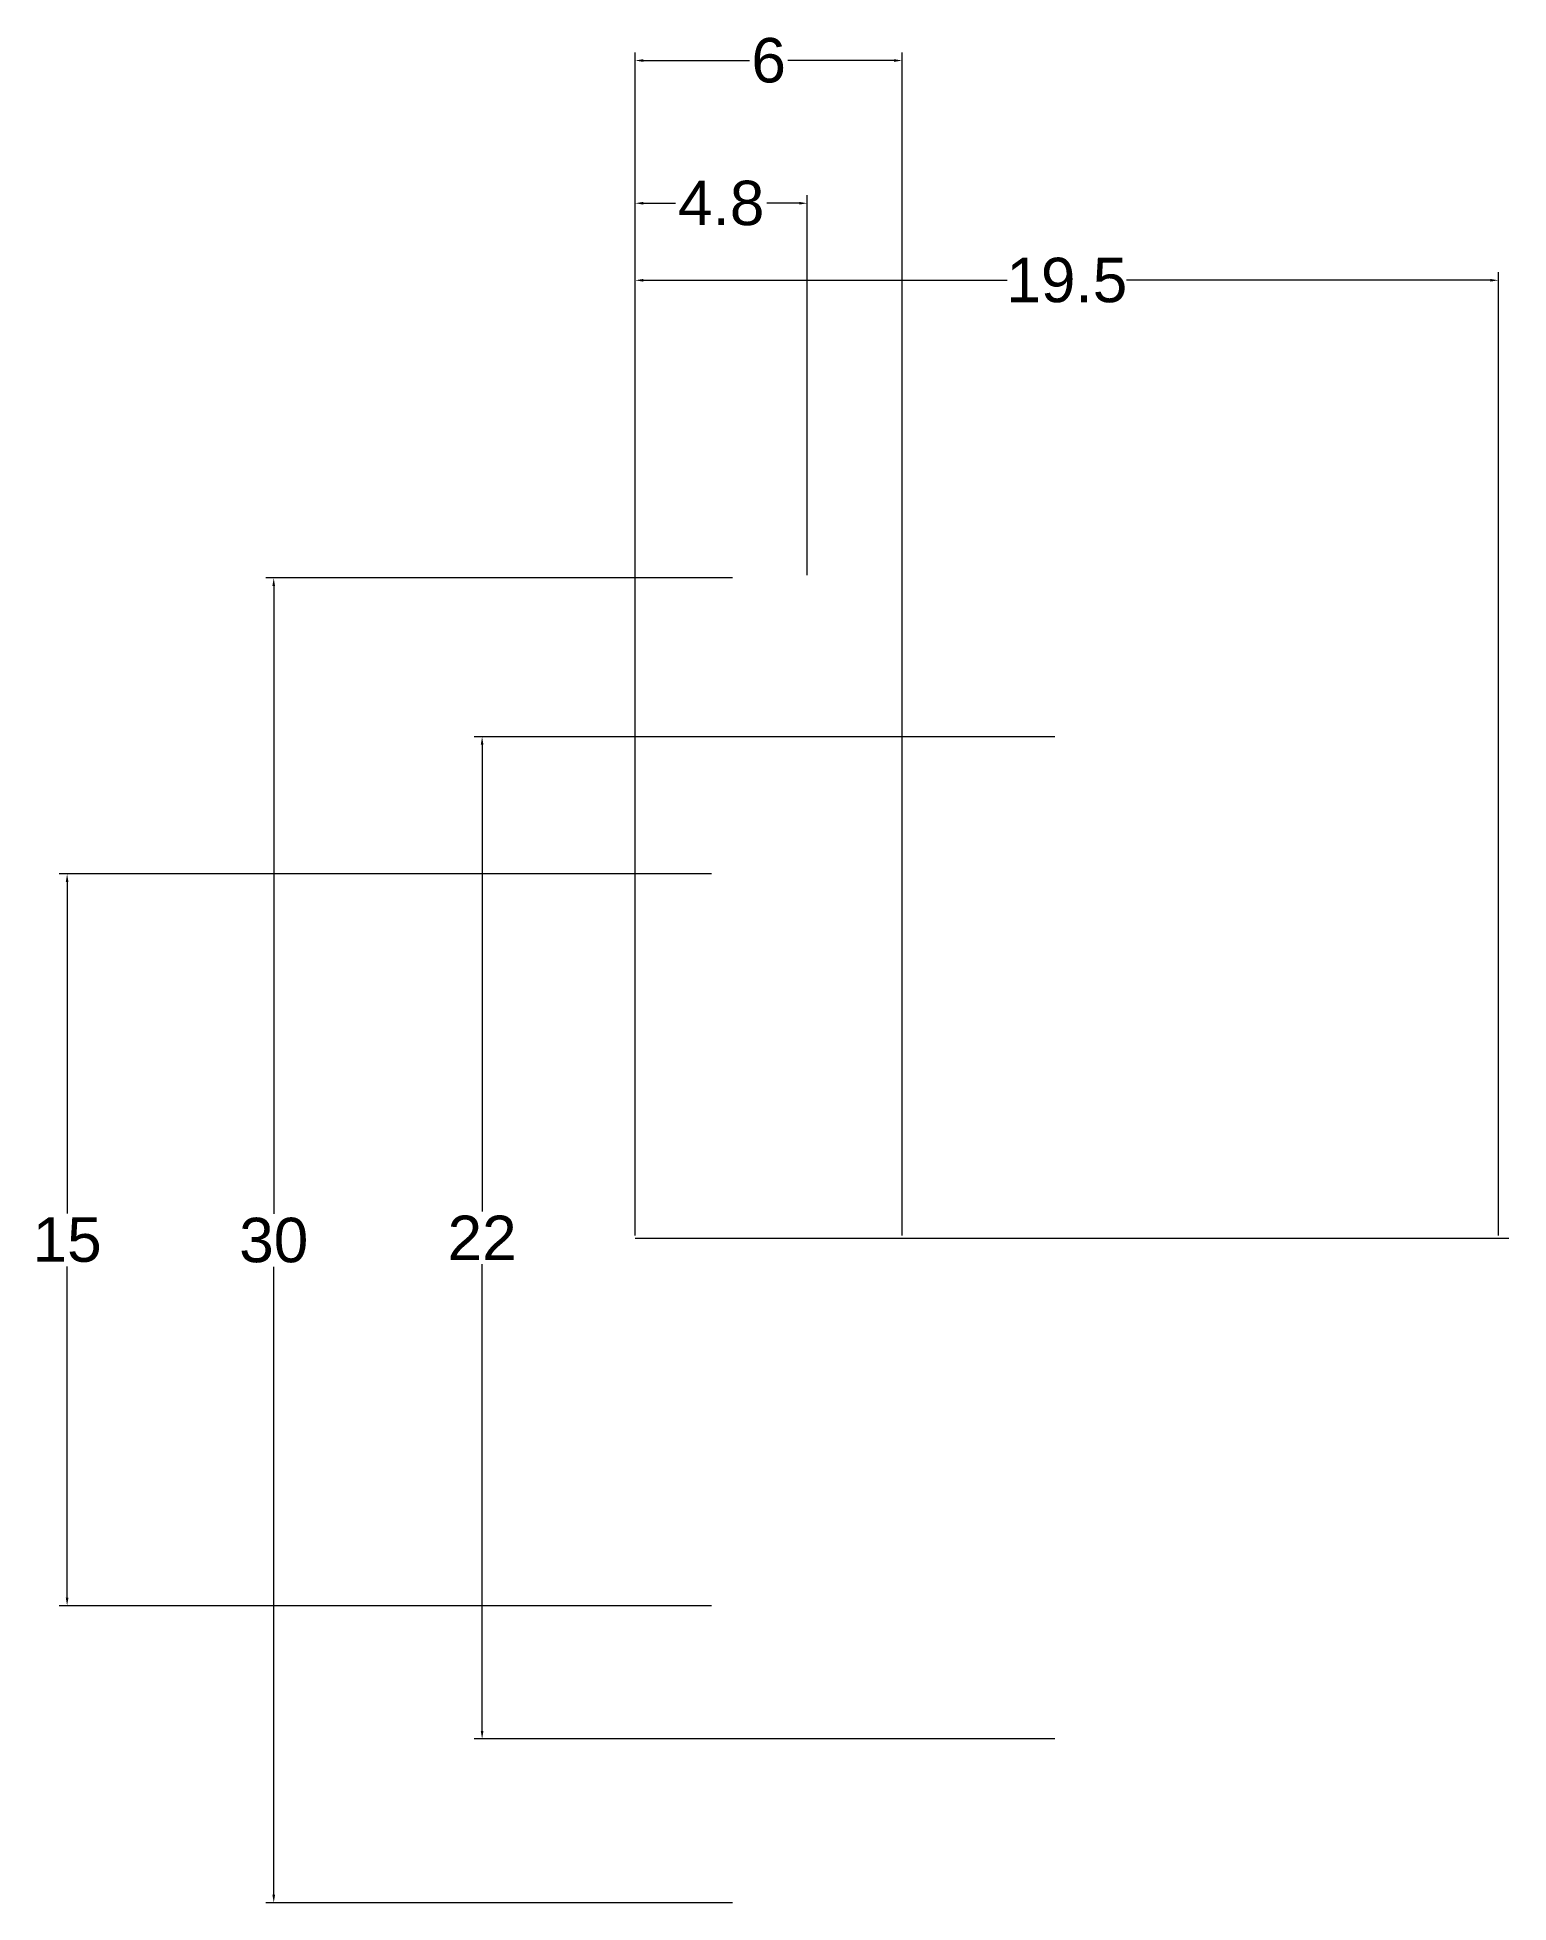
# Model space of a CAD drawing. Header units: inches. Extents: x 11.9 to 104.2, y 53 to 147.3.
# Drawn here: x 11.91 to 44.99, y 105.3 to 147.26 of the extents above; entities that cross this region are included whole.
import ezdxf

# ---------------------------------------------------------------- set-up
doc = ezdxf.new("R2010")
doc.units = ezdxf.units.IN
doc.header["$MEASUREMENT"] = 0
doc.styles.get("Standard").update_dxf_attribs({"font": 'Arial.ttf'})
doc.dimstyles.get("Standard").update_dxf_attribs({"dimtxt": 0.18, "dimasz": 0.18, "dimexe": 0.18, "dimexo": 0.0625, "dimgap": 0.09, "dimtad": 0, "dimtih": 1, "dimtoh": 1, "dimdec": 4, "dimzin": 0, "dimdsep": 46, "dimtxsty": 'Standard', "dimcen": 0.09, "dimadec": 0, "dimazin": 0, "dimtfac": 1, "dimtdec": 4, "dimtofl": 0, "dimtmove": 0, "dimatfit": 3, "dimfxl": 1, "dimtolj": 1, "dimtzin": 0, "dimarcsym": 0})

# ---------------------------------------------------------------- blocks, each defined once
blk = doc.blocks.new('*D10')
at = {"color": 0, "lineweight": -2, "transparency": 16777216}
for p, q in [((25.354, 120.312), (25.354, 141.973)), ((44.762, 120.312), (44.762, 141.973)), ((25.534, 141.793), (33.713, 141.793)), ((44.582, 141.793), (36.403, 141.793))]:
    blk.add_line(p, q, dxfattribs=at)
at = {"color": 0, "transparency": 16777216}
for points in [[(25.534, 141.823), (25.534, 141.763), (25.354, 141.793)], [(44.582, 141.823), (44.582, 141.763), (44.762, 141.793)]]:
    blk.add_solid(points, dxfattribs=at)
at = {"layer": 'Defpoints', "color": 0, "transparency": 16777216}
for p in [(44.762, 141.793), (25.354, 120.25), (44.762, 120.25)]:
    blk.add_point(p, dxfattribs=at)
at = {"color": 0, "transparency": 16777216, "insert": (35.058, 141.793), "char_height": 0.18, "attachment_point": 5}
blk.add_mtext('\\A1;{\\H5.55556x;19.5}', dxfattribs=at)
blk = doc.blocks.new('*D11')
at = {"color": 0, "lineweight": -2, "transparency": 16777216}
for p, q in [((34.789, 131.526), (21.731, 131.526)), ((21.911, 131.346), (21.911, 120.845)), ((21.911, 109.165), (21.911, 119.665)), ((34.789, 108.985), (21.731, 108.985))]:
    blk.add_line(p, q, dxfattribs=at)
at = {"color": 0, "transparency": 16777216}
for points in [[(21.881, 131.346), (21.941, 131.346), (21.911, 131.526)], [(21.881, 109.165), (21.941, 109.165), (21.911, 108.985)]]:
    blk.add_solid(points, dxfattribs=at)
at = {"layer": 'Defpoints', "color": 0, "transparency": 16777216}
for p in [(21.911, 131.526), (34.851, 131.526), (34.851, 108.985)]:
    blk.add_point(p, dxfattribs=at)
at = {"color": 0, "transparency": 16777216, "insert": (21.911, 120.255), "char_height": 0.18, "attachment_point": 5}
blk.add_mtext('\\A1;{\\H5.55556x;22}', dxfattribs=at)
blk = doc.blocks.new('*D12')
at = {"color": 0, "lineweight": -2, "transparency": 16777216}
for p, q in [((27.538, 135.097), (17.046, 135.097)), ((17.226, 134.917), (17.226, 120.796)), ((17.226, 105.482), (17.226, 119.603)), ((27.538, 105.302), (17.046, 105.302))]:
    blk.add_line(p, q, dxfattribs=at)
at = {"color": 0, "transparency": 16777216}
for points in [[(17.196, 134.917), (17.256, 134.917), (17.226, 135.097)], [(17.196, 105.482), (17.256, 105.482), (17.226, 105.302)]]:
    blk.add_solid(points, dxfattribs=at)
at = {"layer": 'Defpoints', "color": 0, "transparency": 16777216}
for p in [(17.226, 135.097), (27.6, 135.097), (27.6, 105.302)]:
    blk.add_point(p, dxfattribs=at)
at = {"color": 0, "transparency": 16777216, "insert": (17.226, 120.2), "char_height": 0.18, "attachment_point": 5}
blk.add_mtext('\\A1;{\\H5.55556x;30}', dxfattribs=at)
blk = doc.blocks.new('*D13')
at = {"color": 0, "lineweight": -2, "transparency": 16777216}
for p, q in [((25.354, 135.16), (25.354, 143.706)), ((25.534, 143.526), (26.262, 143.526)), ((29.04, 143.526), (28.311, 143.526)), ((29.22, 135.16), (29.22, 143.706))]:
    blk.add_line(p, q, dxfattribs=at)
at = {"color": 0, "transparency": 16777216}
for points in [[(25.534, 143.556), (25.534, 143.496), (25.354, 143.526)], [(29.04, 143.556), (29.04, 143.496), (29.22, 143.526)]]:
    blk.add_solid(points, dxfattribs=at)
at = {"layer": 'Defpoints', "color": 0, "transparency": 16777216}
for p in [(29.22, 143.526), (25.354, 135.097), (29.22, 135.097)]:
    blk.add_point(p, dxfattribs=at)
at = {"color": 0, "transparency": 16777216, "insert": (27.287, 143.526), "char_height": 0.18, "attachment_point": 5}
blk.add_mtext('\\A1;{\\H5.55556x;4.8}', dxfattribs=at)
blk = doc.blocks.new('*D14')
at = {"color": 0, "lineweight": -2, "transparency": 16777216}
for p, q in [((25.354, 120.312), (25.354, 146.916)), ((31.354, 120.312), (31.354, 146.916)), ((25.534, 146.736), (27.923, 146.736)), ((31.174, 146.736), (28.785, 146.736))]:
    blk.add_line(p, q, dxfattribs=at)
at = {"color": 0, "transparency": 16777216}
for points in [[(25.534, 146.766), (25.534, 146.706), (25.354, 146.736)], [(31.174, 146.766), (31.174, 146.706), (31.354, 146.736)]]:
    blk.add_solid(points, dxfattribs=at)
at = {"layer": 'Defpoints', "color": 0, "transparency": 16777216}
for p in [(31.354, 146.736), (25.354, 120.25), (31.354, 120.25)]:
    blk.add_point(p, dxfattribs=at)
at = {"color": 0, "transparency": 16777216, "insert": (28.354, 146.736), "char_height": 0.18, "attachment_point": 5}
blk.add_mtext('\\A1;{\\H5.55556x;6}', dxfattribs=at)
blk = doc.blocks.new('*D15')
at = {"color": 0, "lineweight": -2, "transparency": 16777216}
for p, q in [((27.066, 128.44), (12.4, 128.44)), ((12.58, 128.26), (12.58, 120.807)), ((12.58, 112.16), (12.58, 119.613)), ((27.066, 111.98), (12.4, 111.98))]:
    blk.add_line(p, q, dxfattribs=at)
at = {"color": 0, "transparency": 16777216}
for points in [[(12.55, 128.26), (12.61, 128.26), (12.58, 128.44)], [(12.55, 112.16), (12.61, 112.16), (12.58, 111.98)]]:
    blk.add_solid(points, dxfattribs=at)
at = {"layer": 'Defpoints', "color": 0, "transparency": 16777216}
for p in [(27.128, 128.44), (12.58, 111.98), (27.128, 111.98)]:
    blk.add_point(p, dxfattribs=at)
at = {"color": 0, "transparency": 16777216, "insert": (12.58, 120.21), "char_height": 0.18, "attachment_point": 5}
blk.add_mtext('\\A1;{\\H5.55556x;15}', dxfattribs=at)

msp = doc.modelspace()

# ---------------------------------------------------------------- linework, layer by layer
msp.add_line((25.35394, 120.24997), (44.99309, 120.24997))

# ---------------------------------------------------------------- dimensions: what is measured, and where the dimension line sits
for base, p1, p2, text, picture, middle in [((31.35417, 146.73614), (25.35394, 120.24997), (31.35417, 120.24997), '{\\H5.55556x;6}', '*D14', (28.35405, 146.73614)), ((29.2197, 143.52566), (25.35394, 135.09728), (29.2197, 135.09728), '{\\H5.55556x;4.8}', '*D13', (27.28682, 143.52566)), ((44.76215, 141.79284), (25.35394, 120.24997), (44.76215, 120.24997), '{\\H5.55556x;19.5}', '*D10', (35.05805, 141.79284))]:
    dim = msp.add_linear_dim(base=base, p1=p1, p2=p2, text=text, dimstyle='Standard')
    dim.commit()
    dim.dimension.update_dxf_attribs({"geometry": picture, "text_midpoint": middle})
for base, p1, p2, text, picture, middle in [((17.22565, 135.09728), (27.60013, 105.30204), (27.60013, 135.09728), '{\\H5.55556x;30}', '*D12', (17.22565, 120.19966)), ((21.9109, 131.52631), (34.85112, 108.9846), (34.85112, 131.52631), '{\\H5.55556x;22}', '*D11', (21.9109, 120.25545)), ((12.5805, 111.97955), (27.12832, 128.44), (27.12832, 111.97955), '{\\H5.55556x;15}', '*D15', (12.5805, 120.20977))]:
    dim = msp.add_linear_dim(base=base, p1=p1, p2=p2, angle=90, text=text, dimstyle='Standard')
    dim.commit()
    dim.dimension.update_dxf_attribs({"geometry": picture, "text_midpoint": middle})

doc.saveas('drawing.dxf')
